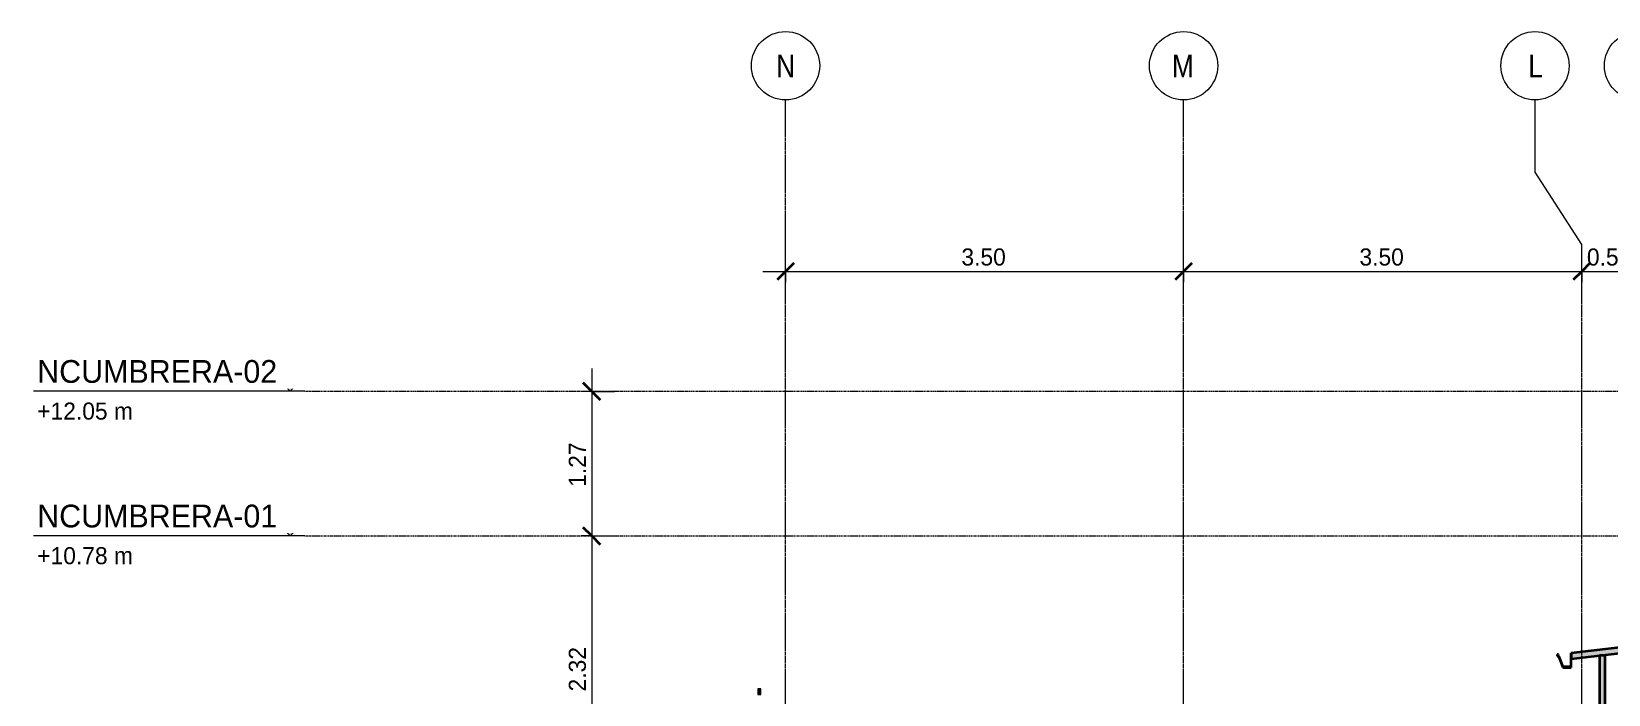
# Model space of a CAD drawing. Header units: centimetres. Extents: x -6741 to 14818, y -293 to 1595.
# Drawn here: x 7476 to 8863, y 938 to 1520 of the extents above; entities that cross this region are included whole.
import ezdxf

# ---------------------------------------------------------------- set-up
doc = ezdxf.new("R2010")
doc.units = ezdxf.units.CM
doc.linetypes.add('Centre', pattern=[3.175, 0.635, -0.475, 1.59, -0.475])
doc.linetypes.add('Grid Line', pattern=[2.2225, 1.27, -0.3175, 0.3175, -0.3175])
for name, color, linetype, lineweight in [('A-ANNO-DIMS', 7, 'Continuous', 9), ('A-ANNO-DIMS-100', 7, 'Continuous', 9), ('A-FLOR-LEVL', 7, 'Continuous', 9), ('A-ROOF', 7, 'Continuous', 9), ('A-ROOF-MCUT', 7, 'Continuous', 35), ('A-ROOF-PATT', 7, 'Continuous', 35), ('A-WALL', 7, 'Continuous', 9), ('A-WALL-PATT', 7, 'Continuous', 35), ('S-GRID', 7, 'Continuous', 9), ('S-GRID-IDEN', 7, 'Continuous', 9)]:
    doc.layers.add(name, color=color, linetype=linetype, lineweight=lineweight)
doc.styles.add('Century Gothic', font='GOTHIC.TTF', dxfattribs={"height": 20})
doc.styles.add('Century Gothic_1', font='GOTHIC.TTF', dxfattribs={"height": 15})
doc.styles.add('Saira Condensed', font='SairaCondensed-Regular.ttf', dxfattribs={"height": 20})
doc.dimstyles.new('FCA_N_Cotas_E100', dxfattribs={"dimscale": 30.48, "dimtxt": 15.662524, "dimasz": 0.492126, "dimexe": 0.656168, "dimexo": 0.656168, "dimgap": 0.032808, "dimtad": 1, "dimlfac": 0.01, "dimrnd": 0.01, "dimzin": 0, "dimdsep": 46, "dimtxsty": 'Century Gothic_1', "dimblk1": 'OBLIQUE', "dimblk2": 'OBLIQUE', "dimsah": 1, "dimcen": 0.09, "dimdle": 0.656168, "dimadec": 3, "dimazin": 2, "dimtfac": 1, "dimtdec": 4, "dimtix": 1, "dimtmove": 0, "dimatfit": 3, "dimfxl": 1, "dimtvp": 1, "dimtolj": 1, "dimtzin": 0, "dimarcsym": 2})

# ---------------------------------------------------------------- blocks, each defined once
blk = doc.blocks.new('PQ_RVR_ARQ-01_ZZ_ZZ_MO_T_A_rvt-3-Elevación Eje 8-9')
at = {"layer": 'A-ROOF-PATT', "lineweight": 9, "true_color": 0xeaeaea}
blk.add_hatch(color=254, dxfattribs=at).paths.add_polyline_path([(-2152.9, 966.1), (-2152.9, 971.2), (-4147.4, 1201.9), (-6109.6, 974.5), (-6109.6, 969.5), (-4147.4, 1196.9), (-2201.9, 971.8)])
h = blk.add_hatch(color=254, dxfattribs=at)
h.paths.add_polyline_path([(-6815.1, 880.1), (-6813.9, 880.2), (-6813.9, 885.2), (-6815.1, 885.1)])
h.paths.add_polyline_path([(-6793.9, 882.3), (-6447.1, 918.8), (-6110.4, 889.3), (-6110.4, 894.3), (-6447.1, 923.8), (-6793.9, 887.3), (-6793.9, 887)])
h.paths.add_polyline_path([(-6079.7, 886.6), (-6079.7, 972.4), (-6084.7, 972.4), (-6084.7, 892.1), (-6090.4, 892.6), (-6090.4, 887.6)])
at = {"layer": 'A-WALL-PATT', "lineweight": 9, "true_color": 0xeaeaea}
blk.add_hatch(color=254, dxfattribs=at).paths.add_polyline_path([(-6824.8, 938.3), (-6822.3, 938.3), (-6822.3, 943.3), (-6824.8, 943.3)])
at = {"layer": 'A-ROOF', "color": 254, "lineweight": 35, "true_color": 0xcccccc}
for p, q in [((-4147.4, 1201.9), (-6109.6, 974.5)), ((-6109.6, 969.5), (-4147.4, 1196.9)), ((-6109.6, 974.5), (-6109.6, 969.5)), ((-6079.7, 972.4), (-6084.7, 972.4)), ((-6084.7, 972.4), (-6084.7, 892.1)), ((-6079.7, 886.6), (-6079.7, 972.4))]:
    blk.add_line(p, q, dxfattribs=at)
at = {"layer": 'A-ROOF-MCUT', "color": 254, "true_color": 0xcccccc}
for p, q in [((-6120.9, 973.3), (-6122.1, 973.3)), ((-6122.1, 973.3), (-6122.1, 972)), ((-6122.1, 972), (-6120.9, 972)), ((-6121.8, 972.3), (-6121.8, 972.9)), ((-6121.8, 972.9), (-6120.9, 972.9)), ((-6120.6, 972.3), (-6121.8, 972.3)), ((-6120.9, 972.9), (-6120.9, 973.3)), ((-6120.9, 972), (-6117, 962)), ((-6116.8, 962.4), (-6120.6, 972.3)), ((-6109.6, 974.5), (-6109.9, 974.5)), ((-6109.9, 974.5), (-6109.9, 962.4)), ((-6109.6, 962), (-6109.6, 974.5)), ((-6117, 962), (-6109.6, 962)), ((-6109.9, 962.4), (-6116.8, 962.4))]:
    blk.add_line(p, q, dxfattribs=at)
at = {"layer": 'A-WALL', "color": 254, "true_color": 0xcccccc}
for p, q in [((-6824.8, 943.3), (-6824.8, 938.3)), ((-6822.3, 943.3), (-6824.8, 943.3)), ((-6822.3, 938.3), (-6822.3, 943.3)), ((-6824.8, 938.3), (-6822.3, 938.3))]:
    blk.add_line(p, q, dxfattribs=at)
blk = doc.blocks.new('Level - Con_Triangulo-1145637-Elevación Eje 8-9')
at = {"layer": 'A-FLOR-LEVL', "true_color": 0xe2e2e2}
blk.add_hatch(color=254, dxfattribs=at).paths.add_polyline_path([(-7248.9, 12.9), (-7236.1, 0), (-7223.2, 12.9)])
at = {"layer": 'A-FLOR-LEVL', "color": 253, "true_color": 0xaaaaaa}
for p, q in [((-7223.2, 0), (-7461.6, 0)), ((-7248.9, 12.9), (-7223.2, 12.9)), ((-7236.1, 0), (-7248.9, 12.9)), ((-7223.2, 12.9), (-7236.1, 0))]:
    blk.add_line(p, q, dxfattribs=at)
blk = doc.blocks.new('Grid - 3mm-1819951-Elevación Eje 8-9')
at = {"layer": 'S-GRID-IDEN', "color": 253, "true_color": 0xaaaaaa}
blk.add_circle((-1330.8, 1490.5), 30, dxfattribs=at)
blk = doc.blocks.new('DIMBLOCK34-Elevación Eje 8-9')
at = {"layer": 'A-ANNO-DIMS-100'}
for p, q in [((8139.1, 1309.8), (8139.1, 1329.8)), ((8489.1, 1309.8), (8489.1, 1329.8)), ((8119.1, 1309.8), (8489.1, 1309.8)), ((8139.1, 1309.8), (8139.1, 1300.4)), ((8489.1, 1309.8), (8489.1, 1300.4))]:
    blk.add_line(p, q, dxfattribs=at)
at = {"layer": 'A-ANNO-DIMS-100', "lineweight": 35}
for p, q in [((8139.1, 1309.8), (8146.6, 1317.3)), ((8489.1, 1309.8), (8496.6, 1317.3)), ((8139.1, 1309.8), (8131.6, 1302.3)), ((8489.1, 1309.8), (8481.6, 1302.3))]:
    blk.add_line(p, q, dxfattribs=at)
at = {"layer": 'A-ANNO-DIMS-100', "color": 0, "insert": (8293.7, 1330), "char_height": 15, "width": 48.927, "attachment_point": 1, "line_spacing_factor": 0.984502, "style": 'Century Gothic_1'}
blk.add_mtext('3.50', dxfattribs=at)
blk = doc.blocks.new('_Oblique')
at = {"color": 0, "linetype": 'ByBlock', "lineweight": -2}
blk.add_line((-0.5, -0.5), (0.5, 0.5), dxfattribs=at)
blk = doc.blocks.new('DIMBLOCK35-Elevación Eje 8-9')
at = {"layer": 'A-ANNO-DIMS-100'}
for p, q in [((8489.1, 1309.8), (8489.1, 1329.8)), ((8839.1, 1309.8), (8839.1, 1329.8)), ((8489.1, 1309.8), (8839.1, 1309.8)), ((8489.1, 1309.8), (8489.1, 1300.4)), ((8839.1, 1309.8), (8839.1, 1300.4))]:
    blk.add_line(p, q, dxfattribs=at)
at = {"layer": 'A-ANNO-DIMS-100', "lineweight": 35}
for p, q in [((8489.1, 1309.8), (8496.6, 1317.3)), ((8839.1, 1309.8), (8846.6, 1317.3)), ((8489.1, 1309.8), (8481.6, 1302.3)), ((8839.1, 1309.8), (8831.6, 1302.3))]:
    blk.add_line(p, q, dxfattribs=at)
at = {"layer": 'A-ANNO-DIMS-100', "color": 0, "insert": (8643.7, 1330), "char_height": 15, "width": 48.927, "attachment_point": 1, "line_spacing_factor": 0.984502, "style": 'Century Gothic_1'}
blk.add_mtext('3.50', dxfattribs=at)
blk = doc.blocks.new('DIMBLOCK36-Elevación Eje 8-9')
at = {"layer": 'A-ANNO-DIMS-100'}
for p, q in [((8839.1, 1309.8), (8839.1, 1329.8)), ((8889.1, 1309.8), (8889.1, 1329.8)), ((8839.1, 1309.8), (8889.1, 1309.8)), ((8839.1, 1309.8), (8839.1, 1300.4)), ((8889.1, 1309.8), (8889.1, 1300.4))]:
    blk.add_line(p, q, dxfattribs=at)
at = {"layer": 'A-ANNO-DIMS-100', "lineweight": 35}
for p, q in [((8839.1, 1309.8), (8846.6, 1317.3)), ((8889.1, 1309.8), (8896.6, 1317.3)), ((8839.1, 1309.8), (8831.6, 1302.3)), ((8889.1, 1309.8), (8881.6, 1302.3))]:
    blk.add_line(p, q, dxfattribs=at)
at = {"layer": 'A-ANNO-DIMS-100', "color": 0, "insert": (8843.7, 1330), "char_height": 15, "width": 48.927, "attachment_point": 1, "line_spacing_factor": 0.984502, "style": 'Century Gothic_1'}
blk.add_mtext('0.50', dxfattribs=at)
blk = doc.blocks.new('DIMBLOCK46-Elevación Eje 8-9')
at = {"layer": 'A-ANNO-DIMS-100'}
for p, q in [((7968.7, 1224.5), (7968.7, 1077.5)), ((7968.7, 1204.5), (7959.3, 1204.5)), ((7968.7, 1204.5), (7988.7, 1204.5)), ((7968.7, 1077.5), (7959.3, 1077.5)), ((7968.7, 1077.5), (7988.7, 1077.5))]:
    blk.add_line(p, q, dxfattribs=at)
at = {"layer": 'A-ANNO-DIMS-100', "lineweight": 35}
for p, q in [((7968.7, 1204.5), (7961.2, 1212)), ((7968.7, 1204.5), (7976.2, 1197)), ((7968.7, 1077.5), (7961.2, 1085)), ((7968.7, 1077.5), (7976.2, 1070))]:
    blk.add_line(p, q, dxfattribs=at)
at = {"layer": 'A-ANNO-DIMS-100', "color": 0, "insert": (7948.5, 1120.6), "char_height": 15, "width": 48.927, "attachment_point": 1, "rotation": 90, "line_spacing_factor": 0.984502, "style": 'Century Gothic_1'}
blk.add_mtext('1.27', dxfattribs=at)
blk = doc.blocks.new('DIMBLOCK47-Elevación Eje 8-9')
at = {"layer": 'A-ANNO-DIMS-100', "lineweight": 35}
for p, q in [((7968.7, 1077.5), (7961.2, 1085)), ((7968.7, 1077.5), (7976.2, 1070)), ((7968.7, 845.1), (7961.2, 852.6)), ((7968.7, 845.1), (7976.2, 837.6))]:
    blk.add_line(p, q, dxfattribs=at)
at = {"layer": 'A-ANNO-DIMS-100'}
for p, q in [((7968.7, 1077.5), (7959.3, 1077.5)), ((7968.7, 1077.5), (7968.7, 845.1)), ((7968.7, 1077.5), (7988.7, 1077.5)), ((7968.7, 845.1), (7959.3, 845.1)), ((7968.7, 845.1), (7988.7, 845.1))]:
    blk.add_line(p, q, dxfattribs=at)
at = {"layer": 'A-ANNO-DIMS-100', "color": 0, "insert": (7948.5, 940.9), "char_height": 15, "width": 48.927, "attachment_point": 1, "rotation": 90, "line_spacing_factor": 0.984502, "style": 'Century Gothic_1'}
blk.add_mtext('2.32', dxfattribs=at)

msp = doc.modelspace()

# ---------------------------------------------------------------- linework, layer by layer
at = {"layer": 'S-GRID', "color": 253, "linetype": 'Grid Line', "true_color": 0xaaaaaa}
for p, q in [((8139.108, -111.953), (8139.108, 1460.489)), ((8489.108, -111.953), (8489.108, 1460.489)), ((8839.108, -111.953), (8839.108, 1333.489))]:
    msp.add_line(p, q, dxfattribs=at)
at = {"layer": 'S-GRID', "color": 253, "true_color": 0xaaaaaa}
for p, q in [((8798.063, 1396.989), (8798.063, 1460.489)), ((8839.108, 1333.489), (8798.063, 1396.989))]:
    msp.add_line(p, q, dxfattribs=at)

# ---------------------------------------------------------------- block references
at = {"lineweight": 5}
msp.add_blockref('PQ_RVR_ARQ-01_ZZ_ZZ_MO_T_A_rvt-3-Elevación Eje 8-9', (14939.553, 0), dxfattribs=at)
at = {"layer": 'A-FLOR-LEVL', "color": 253, "true_color": 0xaaaaaa}
for p in [(14939.553, 1204.505), (14939.553, 1077.508)]:
    msp.add_blockref('Level - Con_Triangulo-1145637-Elevación Eje 8-9', p, dxfattribs=at)
at = {"layer": 'S-GRID-IDEN', "color": 253, "true_color": 0xaaaaaa}
for p in [(9469.881, 0), (9819.881, 0), (10128.837, 0), (10219.881, 0)]:
    msp.add_blockref('Grid - 3mm-1819951-Elevación Eje 8-9', p, dxfattribs=at)

# ---------------------------------------------------------------- texts
at = {"layer": 'S-GRID-IDEN', "color": 253, "true_color": 0xaaaaaa, "char_height": 20, "attachment_point": 1, "style": 'Saira Condensed'}
for s, insert, width in [('N', (8130.885, 1500.169), 19.2405), ('M', (8478.885, 1500.169), 24.05062), ('L', (8792.14, 1500.169), 13.62869)]:
    msp.add_mtext(s, dxfattribs=dict(at, insert=insert, width=width))

# ---------------------------------------------------------------- dimensions: what is measured, and where the dimension line sits
at = {"layer": 'A-ANNO-DIMS'}
for base, p1, p2, override, picture, middle in [((8489.108, 1309.821), (8139.108, 1320.428), (8489.108, 1320.428), {"dimpost": '<>', "dimfxl": 350}, 'DIMBLOCK34-Elevación Eje 8-9', (8314.108, 1318.698)), ((8839.108, 1309.821), (8489.108, 1320.428), (8839.108, 1320.428), {"dimpost": '<>', "dimfxl": 350}, 'DIMBLOCK35-Elevación Eje 8-9', (8664.108, 1318.698)), ((8889.108, 1309.821), (8839.108, 1320.428), (8889.108, 1320.428), {"dimpost": '<>', "dimfxl": 50}, 'DIMBLOCK36-Elevación Eje 8-9', (8864.108, 1318.698))]:
    dim = msp.add_linear_dim(base=base, p1=p1, p2=p2, dimstyle='FCA_N_Cotas_E100', override=override, dxfattribs=at)
    dim.commit()
    dim.dimension.update_dxf_attribs({"geometry": picture, "text_midpoint": middle})
for base, p1, p2, override, picture, middle in [((7968.698, 1077.508), (7979.304, 1204.505), (7979.304, 1077.508), {"dimpost": '<>', "dimfxl": 126.997085}, 'DIMBLOCK46-Elevación Eje 8-9', (7959.82, 1141.007)), ((7968.698, 845.103), (7979.304, 1077.508), (7979.304, 845.103), {"dimpost": '<>', "dimfxl": 232.405176}, 'DIMBLOCK47-Elevación Eje 8-9', (7959.82, 961.305))]:
    dim = msp.add_linear_dim(base=base, p1=p1, p2=p2, angle=90, dimstyle='FCA_N_Cotas_E100', override=override, dxfattribs=at)
    dim.commit()
    dim.dimension.update_dxf_attribs({"geometry": picture, "text_midpoint": middle})

# ---------------------------------------------------------------- next in the draw order: texts
at = {"layer": 'A-FLOR-LEVL', "color": 9, "true_color": 0xb7b7b7, "attachment_point": 1, "bg_fill": 3, "box_fill_scale": 1.25, "bg_fill_color": 256, "bg_fill_true_color": 13158600, "bg_fill_transparency": 0}
for s, insert, char_height, width, style in [('NCUMBRERA-02', (7481.093, 1231.973), 20, 262.15181, 'Century Gothic'), ('+12.05 m', (7481.093, 1194.661), 15, 112.23625, 'Century Gothic_1'), ('NCUMBRERA-01', (7481.093, 1104.976), 20, 262.15181, 'Century Gothic'), ('+10.78 m', (7481.093, 1067.664), 15, 112.23625, 'Century Gothic_1')]:
    msp.add_mtext(s, dxfattribs=dict(at, insert=insert, char_height=char_height, width=width, style=style))

# ---------------------------------------------------------------- next in the draw order: linework, layer by layer
at = {"layer": 'A-FLOR-LEVL', "color": 253, "linetype": 'Centre', "true_color": 0xaaaaaa}
for p, q in [((7716.351, 1204.505), (13704.154, 1204.505)), ((7716.351, 1077.508), (13704.154, 1077.508))]:
    msp.add_line(p, q, dxfattribs=at)

doc.saveas('drawing.dxf')
